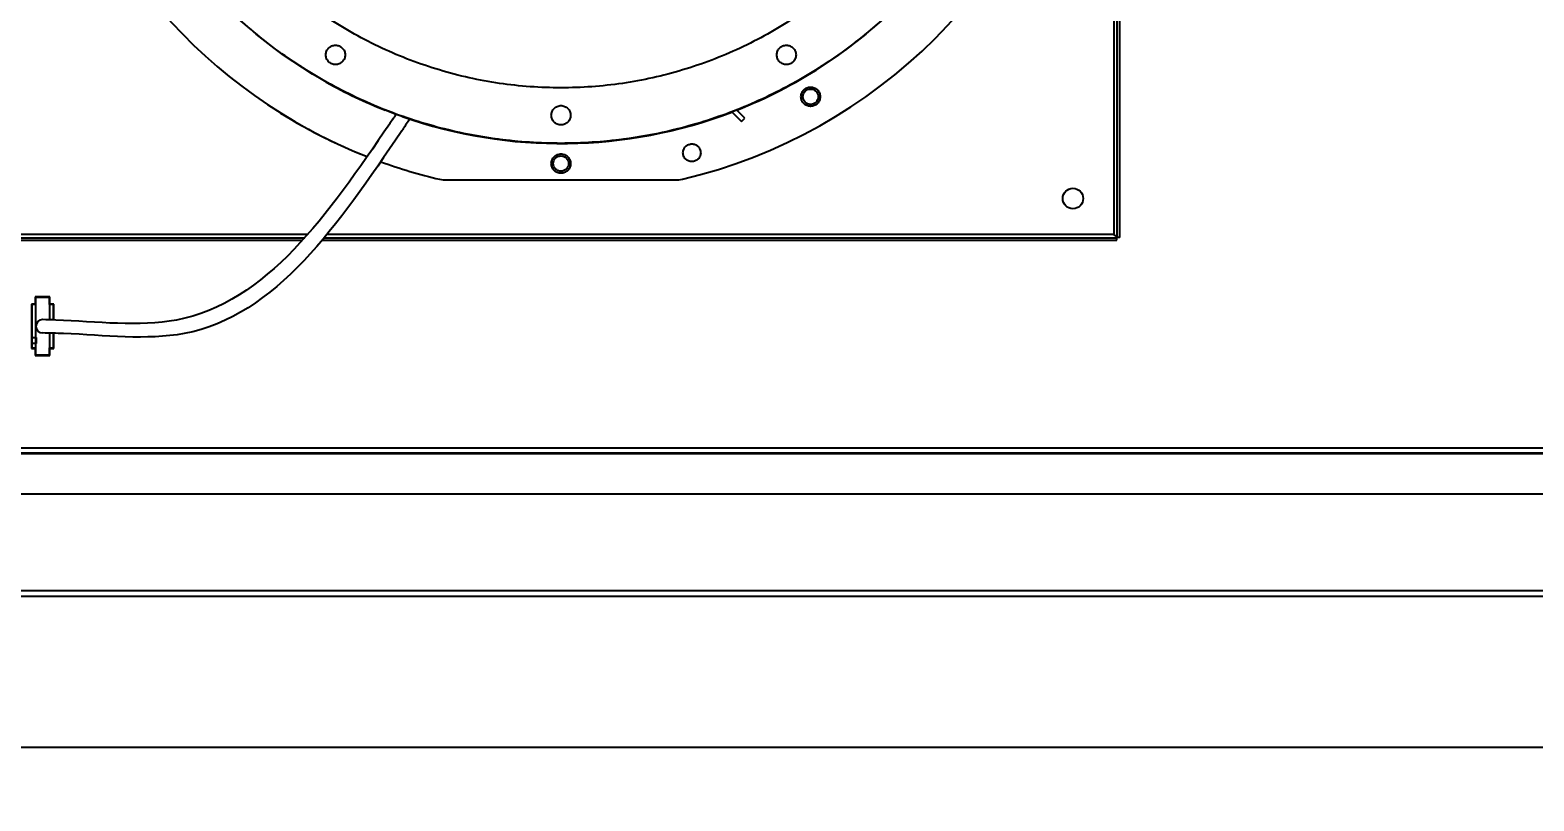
# Model space of a CAD drawing. Header units: inches. Extents: x 908 to 1218, y 494 to 690.
# Drawn here: x 967.12 to 1003.88, y 534.81 to 553.66 of the extents above; entities that cross this region are included whole.
import ezdxf

# ---------------------------------------------------------------- set-up
doc = ezdxf.new("R2010")
doc.units = ezdxf.units.IN
doc.header["$MEASUREMENT"] = 0
doc.header["$PDSIZE"] = -1
doc.dimstyles.new('RAE Solutions', dxfattribs={"dimtxt": 2, "dimasz": 1.5, "dimexe": 0.5, "dimexo": 0.5, "dimgap": 0.5, "dimtad": 0, "dimtih": 1, "dimtoh": 1, "dimdec": 3, "dimrnd": 0.125, "dimzin": 1, "dimdsep": 46, "dimlunit": 5, "dimtxsty": 'Standard', "dimcen": 0.09, "dimadec": 0, "dimazin": 0, "dimtfac": 1, "dimtdec": 3, "dimtofl": 0, "dimtmove": 0, "dimatfit": 3, "dimfxl": 1, "dimtolj": 1, "dimtzin": 1, "dimarcsym": 0})

# ---------------------------------------------------------------- blocks, each defined once
blk = doc.blocks.new('*D211')
at = {"color": 0, "lineweight": -2}
for p, q in [((1090.594, 541.924), (1090.594, 535.627)), ((949.603, 541.797), (949.603, 535.627)), ((951.103, 536.127), (1017.598, 536.127)), ((1089.094, 536.127), (1022.598, 536.127))]:
    blk.add_line(p, q, dxfattribs=at)
at = {"color": 0}
for points in [[(951.103, 536.377), (951.103, 535.877), (949.603, 536.127)], [(1089.094, 536.377), (1089.094, 535.877), (1090.594, 536.127)]]:
    blk.add_solid(points, dxfattribs=at)
at = {"layer": 'Defpoints', "color": 0}
for p in [(949.603, 542.297), (1090.594, 542.424), (1090.594, 536.127)]:
    blk.add_point(p, dxfattribs=at)
at = {"color": 0, "insert": (1020.098, 536.127), "char_height": 2, "attachment_point": 5}
blk.add_mtext('\\A1;141', dxfattribs=at)

msp = doc.modelspace()

# ---------------------------------------------------------------- linework, layer by layer
at = {"linetype": 'Continuous', "lineweight": 25}
for p, q in [((993.6152, 575.9172), (993.6152, 548.6672)), ((993.6982, 548.5912), (993.6982, 575.9931)), ((993.7612, 548.5912), (993.7612, 575.9931)), ((984.2759, 551.6587), (984.5117, 551.4229)), ((984.5936, 551.5081), (984.3962, 551.7054)), ((984.5117, 551.4229), (984.5936, 551.5081)), ((977.1305, 550.0131), (977.2209, 550.0026)), ((977.2209, 550.0026), (982.976, 550.0026)), ((982.976, 550.0026), (983.0664, 550.0131)), ((966.6853, 548.5842), (973.835, 548.5842)), ((966.6853, 548.5212), (973.7781, 548.5212)), ((966.7612, 548.6672), (973.9088, 548.6672)), ((974.2577, 548.5212), (993.6911, 548.5212)), ((974.3108, 548.5842), (993.6911, 548.5842)), ((974.3798, 548.6672), (993.6152, 548.6672)), ((993.6911, 548.5212), (993.6911, 548.5842)), ((993.7612, 548.5912), (993.6982, 548.5912)), ((967.6067, 547.1357), (967.2467, 547.1357)), ((967.2467, 547.1357), (967.2467, 546.9607)), ((967.5967, 547.1357), (967.2567, 547.1357)), ((967.2567, 547.1357), (967.2567, 546.9607)), ((967.5967, 547.1257), (967.2567, 547.1257)), ((967.2567, 547.1257), (967.2567, 546.9507)), ((967.5967, 546.9607), (967.5967, 547.1357)), ((967.5967, 546.9507), (967.5967, 547.1257)), ((967.6067, 546.9607), (967.6067, 547.1357)), ((967.1517, 546.9607), (967.1517, 545.8757)), ((967.2467, 546.9607), (967.1517, 546.9607)), ((967.1617, 546.9607), (967.1617, 546.1457)), ((967.2567, 546.9607), (967.1617, 546.9607)), ((967.1617, 546.9507), (967.1617, 545.8857)), ((967.2567, 546.9507), (967.1617, 546.9507)), ((967.2567, 546.9507), (967.2567, 545.8857)), ((967.6917, 546.9607), (967.5967, 546.9607)), ((967.6917, 546.9507), (967.5967, 546.9507)), ((967.5967, 546.9507), (967.5967, 546.5766)), ((967.7017, 546.9607), (967.6067, 546.9607)), ((967.6917, 546.5733), (967.6917, 546.9607)), ((967.6917, 546.5733), (967.6917, 546.9507)), ((967.6917, 546.7117), (967.6917, 546.5733)), ((967.7017, 546.573), (967.7017, 546.9607)), ((967.1617, 546.1457), (967.2717, 546.1457)), ((967.2717, 545.9957), (967.1617, 545.9957)), ((967.1617, 545.9957), (967.1617, 545.8957)), ((967.2717, 546.1457), (967.2717, 545.9957)), ((967.5967, 546.252), (967.5967, 545.8857)), ((967.6917, 545.8957), (967.6917, 546.2497)), ((967.6917, 545.8857), (967.6917, 546.2497)), ((967.7017, 545.8757), (967.7017, 546.2494)), ((967.1517, 545.8757), (967.2467, 545.8757)), ((967.1617, 545.8957), (967.2567, 545.8957)), ((967.1617, 545.8857), (967.2567, 545.8857)), ((967.2467, 545.8757), (967.2467, 545.7007)), ((967.2467, 545.7007), (967.6067, 545.7007)), ((967.2567, 545.8957), (967.2567, 545.7207)), ((967.2567, 545.8857), (967.2567, 545.7107)), ((967.2567, 545.7207), (967.5967, 545.7207)), ((967.2567, 545.7107), (967.5967, 545.7107)), ((967.5967, 545.7207), (967.5967, 545.8957)), ((967.5967, 545.8957), (967.6917, 545.8957)), ((967.5967, 545.7107), (967.5967, 545.8857)), ((967.5967, 545.8857), (967.6917, 545.8857)), ((967.6067, 545.8757), (967.7017, 545.8757)), ((967.6067, 545.7007), (967.6067, 545.8757)), ((1090.5439, 543.4353), (949.6529, 543.4353)), ((1090.5439, 543.3023), (949.6529, 543.3023)), ((1090.4869, 542.3103), (949.6529, 542.3103)), ((949.71, 539.9558), (1090.4869, 539.9558)), ((949.7859, 539.8228), (1090.4109, 539.8228))]:
    msp.add_line(p, q, dxfattribs=at)
msp.add_line((960.0984, 543.3228), (1080.0984, 543.3228))
for centre, radius in [((980.0984, 562.601), 11.7126), ((986.2008, 552.0314), 0.1875), ((980.0984, 550.3963), 0.1875), ((992.6152, 549.5422), 0.25)]:
    msp.add_circle(centre, radius, dxfattribs=at)
for centre, radius, start, end in [((980.0984, 562.601), 12.9331, 193.26667, 248.51312), ((980.0984, 562.601), 12.9331, 283.26667, 346.73333), ((980.0984, 562.601), 11.7147, 291.53134, 314.20264), ((980.0984, 562.601), 11.7147, 240.6662, 248.46866), ((980.0984, 562.601), 12.9331, 237.30348, 248.51312), ((980.0984, 562.601), 11.7147, 250.65335, 290.90006), ((980.0984, 562.601), 12.9331, 250.083, 256.73333), ((967.4267, 546.4182), 0.1631, 90, 270)]:
    msp.add_arc(centre, radius, start, end, dxfattribs=at)
for points, knots in [([(991.808, 562.601), (991.8031, 562.3456), (991.7935, 561.8346), (991.7155, 561.0715), (991.5913, 560.315), (991.417, 559.5682), (991.1945, 558.8344), (990.9244, 558.1168), (990.6079, 557.4183), (990.2464, 556.7421), (989.8415, 556.0909), (989.3949, 555.4676), (988.9084, 554.8749), (988.3842, 554.3152), (987.8246, 553.7911), (987.2318, 553.3046), (986.6086, 552.858), (985.9574, 552.453), (985.2811, 552.0916), (984.5827, 551.7751), (983.865, 551.505), (983.1313, 551.2824), (982.3845, 551.1083), (981.6279, 550.9834), (980.8648, 550.9082), (980.0984, 550.8831), (979.3321, 550.9082), (978.569, 550.9834), (977.8124, 551.1083), (977.0656, 551.2824), (976.3319, 551.505), (975.6142, 551.7751), (974.9158, 552.0916), (974.2395, 552.453), (973.5883, 552.858), (972.965, 553.3046), (972.3723, 553.7911), (971.8126, 554.3152), (971.2885, 554.8749), (970.802, 555.4676), (970.3554, 556.0909), (969.9505, 556.7421), (969.589, 557.4183), (969.2725, 558.1168), (969.0024, 558.8344), (968.7799, 559.5682), (968.6055, 560.315), (968.4814, 561.0715), (968.4034, 561.8346), (968.3937, 562.3456), (968.3889, 562.601)], [0, 0, 0, 0, 0.0208333, 0.0416667, 0.0625, 0.0833333, 0.1041667, 0.125, 0.1458333, 0.1666667, 0.1875, 0.2083333, 0.2291667, 0.25, 0.2708333, 0.2916666, 0.3125, 0.3333333, 0.3541666, 0.375, 0.3958333, 0.4166666, 0.4375, 0.4583333, 0.4791667, 0.5, 0.5208333, 0.5416667, 0.5624999, 0.5833334, 0.6041667, 0.625, 0.6458333, 0.6666667, 0.6875, 0.7083334, 0.7291666, 0.75, 0.7708333, 0.7916666, 0.8125, 0.8333333, 0.8541667, 0.875, 0.8958333, 0.9166667, 0.9375, 0.9583333, 0.9791667, 1, 1, 1, 1]), ([(986.9857, 554.8723), (986.7947, 554.7091), (986.4126, 554.3828), (985.7963, 553.9478), (985.1524, 553.5557), (984.4811, 553.2122), (983.7867, 552.9183), (983.0728, 552.6758), (982.3431, 552.4857), (981.6015, 552.3493), (980.852, 552.2671), (980.0984, 552.2397), (979.3449, 552.2671), (978.5954, 552.3493), (977.8538, 552.4857), (977.1241, 552.6758), (976.4102, 552.9183), (975.7158, 553.2122), (975.0445, 553.5557), (974.4006, 553.9478), (973.7843, 554.3828), (973.4022, 554.7091), (973.2112, 554.8723)], [0, 0, 0, 0, 0.05000005, 0.10000004, 0.15000001, 0.19999991, 0.24999998, 0.30000002, 0.35, 0.4000001, 0.45000005, 0.50000015, 0.54999993, 0.59999988, 0.64999998, 0.69999996, 0.75000001, 0.80000007, 0.85000011, 0.90000008, 0.95000007, 1, 1, 1, 1]), ([(974.3504, 553.0543), (974.354, 553.0852), (974.3611, 553.147), (974.4157, 553.2257), (974.4938, 553.2782), (974.5866, 553.2967), (974.6795, 553.2782), (974.7576, 553.2257), (974.8122, 553.147), (974.8193, 553.0852), (974.8229, 553.0543)], [0, 0, 0, 0, 0.1249998, 0.2499977, 0.3749988, 0.4999982, 0.6249977, 0.7499987, 0.8750002, 1, 1, 1, 1]), ([(974.8229, 553.0543), (974.8193, 553.0234), (974.8122, 552.9615), (974.7576, 552.8829), (974.6795, 552.8304), (974.5866, 552.8119), (974.4938, 552.8304), (974.4157, 552.8829), (974.3611, 552.9615), (974.354, 553.0234), (974.3504, 553.0543)], [0, 0, 0, 0, 0.12499912, 0.25000073, 0.37500233, 0.50000177, 0.6250012, 0.75000281, 0.87500088, 1, 1, 1, 1]), ([(985.374, 553.0543), (985.3776, 553.0852), (985.3847, 553.147), (985.4393, 553.2257), (985.5174, 553.2782), (985.6103, 553.2967), (985.7031, 553.2782), (985.7812, 553.2257), (985.8358, 553.147), (985.8429, 553.0852), (985.8465, 553.0543)], [0, 0, 0, 0, 0.1249998, 0.2499995, 0.3750005, 0.5, 0.6249995, 0.7500005, 0.8750002, 1, 1, 1, 1]), ([(985.8465, 553.0543), (985.8429, 553.0234), (985.8358, 552.9615), (985.7812, 552.8829), (985.7031, 552.8304), (985.6103, 552.8119), (985.5174, 552.8304), (985.4393, 552.8829), (985.3847, 552.9615), (985.3776, 553.0234), (985.374, 553.0543)], [0, 0, 0, 0, 0.1249991, 0.249999, 0.3750006, 0.5, 0.6249994, 0.750001, 0.8750009, 1, 1, 1, 1]), ([(985.9646, 552.0314), (985.9681, 552.0622), (985.9752, 552.1238), (986.0293, 552.2022), (986.1068, 552.2548), (986.1991, 552.2737), (986.2919, 552.2561), (986.3706, 552.2041), (986.4262, 552.1251), (986.4334, 552.0627), (986.437, 552.0314)], [0, 0, 0, 0, 0.1245787, 0.2488747, 0.3733756, 0.4977489, 0.6221025, 0.7475163, 0.873759, 1, 1, 1, 1]), ([(986.437, 552.0314), (986.4334, 552.0004), (986.4263, 551.9383), (986.3713, 551.8595), (986.2927, 551.807), (986.1993, 551.789), (986.1062, 551.8082), (986.0285, 551.8614), (985.9749, 551.94), (985.968, 552.0011), (985.9646, 552.0314)], [0, 0, 0, 0, 0.1254908, 0.2509653, 0.3764325, 0.5019057, 0.6273876, 0.7528822, 0.8772354, 1, 1, 1, 1]), ([(976.4021, 551.4848), (976.3738, 551.443), (976.3455, 551.4013), (976.3172, 551.3596), (976.3172, 551.3596), (976.3172, 551.3596), (976.3172, 551.3596), (976.2926, 551.3232), (976.268, 551.2869), (976.2434, 551.2506), (976.2267, 551.226), (976.21, 551.2014), (976.1934, 551.1767), (974.6646, 548.9204), (972.5146, 545.747), (968.7587, 546.2232), (967.5942, 546.2527), (967.4222, 546.2551)], [-0.3298403, -0.3298403, -0.3298403, -0.3298403, -0.195731, -0.195731, -0.195731, -0.195731, -0.195731, -0.195731, -0.079089, -0.079089, -0.079089, 0, 0, 0, 7.2472697, 10.1929424, 10.7060179, 10.7060179, 10.7060179, 10.7060179]), ([(976.0689, 551.6034), (976.0418, 551.5633), (976.0146, 551.5232), (975.9874, 551.4831), (975.9631, 551.4472), (975.9388, 551.4113), (975.9144, 551.3755), (975.9135, 551.3741), (975.9125, 551.3727), (975.9116, 551.3713), (974.4131, 549.1607), (972.2736, 546.0832), (968.6363, 546.5444), (967.5343, 546.5788), (967.4267, 546.5813)], [-0.1037755, -0.1037755, -0.1037755, -0.1037755, 0.0250348, 0.0250348, 0.0250348, 0.1403463, 0.1403463, 0.1403463, 0.1448443, 0.1448443, 0.1448443, 7.2472697, 10.1929424, 10.5128293, 10.5128293, 10.5128293, 10.5128293]), ([(979.8622, 551.5774), (979.8658, 551.6083), (979.8729, 551.6702), (979.9275, 551.7488), (980.0056, 551.8013), (980.0984, 551.8198), (980.1913, 551.8013), (980.2694, 551.7488), (980.324, 551.6702), (980.3311, 551.6083), (980.3347, 551.5774)], [0, 0, 0, 0, 0.1249991, 0.2500007, 0.3749975, 0.4999969, 0.6250025, 0.7499993, 0.8750009, 1, 1, 1, 1]), ([(980.3347, 551.5774), (980.3311, 551.5465), (980.324, 551.4847), (980.2694, 551.406), (980.1913, 551.3535), (980.0984, 551.335), (980.0056, 551.3535), (979.9275, 551.406), (979.8729, 551.4847), (979.8658, 551.5465), (979.8622, 551.5774)], [0, 0, 0, 0, 0.1249993, 0.250001, 0.374997, 0.5000031, 0.625003, 0.749999, 0.8750007, 1, 1, 1, 1]), ([(983.0815, 550.6601), (983.0848, 550.6885), (983.0913, 550.7452), (983.1413, 550.8171), (983.2125, 550.8651), (983.2972, 550.8822), (983.3821, 550.8657), (983.4539, 550.818), (983.5046, 550.7458), (983.5112, 550.6887), (983.5146, 550.6601)], [0, 0, 0, 0, 0.1255135, 0.2499867, 0.3743935, 0.4988922, 0.6232597, 0.7479394, 0.8738314, 1, 1, 1, 1]), ([(979.8622, 550.3963), (979.8658, 550.4275), (979.8731, 550.4897), (979.9281, 550.5682), (980.0061, 550.6204), (980.0984, 550.6386), (980.1908, 550.6204), (980.2688, 550.5682), (980.3238, 550.4897), (980.331, 550.4275), (980.3347, 550.3963)], [0, 0, 0, 0, 0.1262511, 0.2513295, 0.3756274, 0.4999969, 0.6243726, 0.7486705, 0.8737489, 1, 1, 1, 1]), ([(980.3347, 550.3963), (980.3311, 550.3655), (980.3241, 550.3038), (980.2696, 550.2251), (980.1914, 550.1724), (980.0984, 550.1539), (980.0055, 550.1724), (979.9273, 550.2251), (979.8728, 550.3038), (979.8657, 550.3655), (979.8622, 550.3963)], [0, 0, 0, 0, 0.1245351, 0.2497058, 0.3748572, 0.5000031, 0.6251428, 0.7502942, 0.8754649, 1, 1, 1, 1]), ([(983.5146, 550.6601), (983.5113, 550.6317), (983.5048, 550.5749), (983.4545, 550.5027), (983.3827, 550.4546), (983.2973, 550.4379), (983.2121, 550.4551), (983.1406, 550.5036), (983.0911, 550.5757), (983.0847, 550.6321), (983.0815, 550.6601)], [0, 0, 0, 0, 0.1252412, 0.2504823, 0.3757092, 0.5009322, 0.6261603, 0.7514072, 0.8764868, 1, 1, 1, 1]), ([(993.6982, 548.5912), (993.6977, 548.5921), (993.6967, 548.5939), (993.69, 548.5985), (993.6813, 548.6045), (993.6684, 548.615), (993.6473, 548.6365), (993.6274, 548.6555), (993.6152, 548.6672)], [0, 0, 0, 0, 0.1341537, 0.2556433, 0.3658237, 0.4665063, 0.674499, 1, 1, 1, 1]), ([(993.6152, 548.6672), (993.6274, 548.6544), (993.6468, 548.634), (993.6708, 548.6104), (993.6825, 548.5944), (993.6883, 548.5855), (993.6903, 548.5846), (993.6911, 548.5842)], [0, 0, 0, 0, 0.3419603, 0.5458778, 0.7126603, 0.879217, 1, 1, 1, 1])]:
    msp.add_open_spline(points, degree=3, knots=knots, dxfattribs=at)

# ---------------------------------------------------------------- dimensions: what is measured, and where the dimension line sits
dim = msp.add_linear_dim(base=(1090.5939, 536.1268), p1=(949.6029, 542.2973), p2=(1090.5939, 542.4245), dimstyle='RAE Solutions')
dim.commit()
dim.dimension.update_dxf_attribs({"geometry": '*D211', "text_midpoint": (1020.0984, 536.1268)})

doc.saveas('drawing.dxf')
